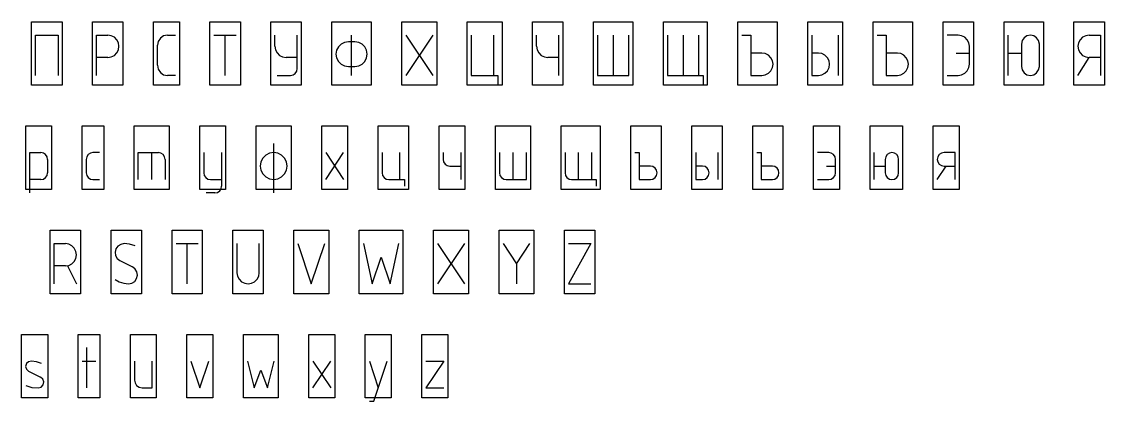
# Model space of a CAD drawing. Extents: x -1 to 355, y -93 to 9.
# Drawn here: x 167.8 to 355.4, y -56.5 to 9.3 of the extents above; entities that cross this region are included whole.
import ezdxf

# ---------------------------------------------------------------- set-up
doc = ezdxf.new("R2010")
doc.units = 0
doc.layers.get('0').update_dxf_attribs({"linetype": 'CONTINUOUS'})
for name, color, linetype in [('GOST_FRAME', 4, 'CONTINUOUS'), ('GOST_LAT_LOW', 6, 'CONTINUOUS'), ('GOST_LAT_UP', 5, 'CONTINUOUS'), ('GOST_LOWER', 1, 'CONTINUOUS'), ('GOST_UPPER', 7, 'CONTINUOUS')]:
    doc.layers.add(name, color=color, linetype=linetype)

# ---------------------------------------------------------------- blocks, each defined once
blk = doc.blocks.new('UP17')
blk.add_lwpolyline([(0.6944, 1.691), (0.6944, 8.6652), (4.5691, 8.6652), (4.5691, 1.691)])
blk = doc.blocks.new('UP18')
for points in [[(0.6944, 1.691), (0.6944, 8.6652), (2.6191, 8.6652)], [(2.6191, 4.7907), (3.2191, 4.8907), (3.7691, 5.1657), (4.194, 5.5906), (4.469, 6.1405), (4.544, 6.7405), (4.469, 7.3403), (4.194, 7.8653), (3.7691, 8.2904), (3.2191, 8.5653), (2.6191, 8.6652)], [(2.6191, 4.7907), (0.6944, 4.7907)]]:
    blk.add_lwpolyline(points)
blk = doc.blocks.new('UP19')
for points in [[(2.4442, 8.6652), (1.7692, 8.5403), (1.2193, 8.1653), (0.8444, 7.5904), (0.6944, 6.9155)], [(2.4442, 8.6652), (3.794, 8.6652)], [(0.6944, 3.4407), (0.6944, 6.9155)], [(0.6944, 3.4407), (0.8444, 2.7659), (1.2193, 2.216), (1.7692, 1.816), (2.4442, 1.691)], [(3.794, 1.691), (2.4442, 1.691)]]:
    blk.add_lwpolyline(points)
blk = doc.blocks.new('UP20')
for points in [[(0.6944, 8.6652), (4.5691, 8.6652)], [(2.6193, 1.691), (2.6193, 8.6652)]]:
    blk.add_lwpolyline(points)
blk = doc.blocks.new('UP21')
for points in [[(0.6944, 6.7405), (0.6944, 8.6652)], [(1.0693, 1.691), (3.3941, 1.691), (3.8441, 1.7909), (4.2191, 2.0409), (4.469, 2.4159), (4.5689, 2.8659), (4.5689, 8.6652)], [(0.6944, 6.7405), (0.7944, 6.1405), (1.0693, 5.5906), (1.4943, 5.1657), (2.0192, 4.8907), (2.6191, 4.7907)], [(4.5689, 4.7907), (2.6191, 4.7907)]]:
    blk.add_lwpolyline(points)
blk = doc.blocks.new('UP22')
for points in [[(2.8441, 7.5154), (2.1692, 7.3904), (1.5943, 7.0904), (1.1193, 6.6155), (0.8193, 6.0406), (0.6944, 5.3656), (0.8193, 4.7157), (1.1193, 4.1157), (1.5943, 3.6408), (2.1692, 3.3408), (2.8441, 3.2409), (3.9941, 3.2409), (4.6439, 3.3408), (5.2439, 3.6408), (5.7189, 4.1157), (6.0189, 4.7157), (6.1188, 5.3656), (6.0189, 6.0406), (5.7189, 6.6155), (5.2439, 7.0904), (4.6439, 7.3904), (3.9941, 7.5154), (2.8441, 7.5154)], [(3.419, 1.691), (3.419, 8.6652)]]:
    blk.add_lwpolyline(points)
blk = doc.blocks.new('UP23')
for points in [[(0.6944, 8.6652), (5.3439, 1.691)], [(5.3439, 8.6652), (0.6944, 1.691)]]:
    blk.add_lwpolyline(points)
blk = doc.blocks.new('UP24')
for points in [[(0.6944, 8.6652), (0.6944, 1.691), (5.3189, 1.691), (5.3189, 0.1411)], [(4.5691, 1.691), (4.5691, 8.6652)]]:
    blk.add_lwpolyline(points)
blk = doc.blocks.new('UP25')
for points in [[(0.6945, 6.7405), (0.6945, 8.6652)], [(4.5691, 1.691), (4.5691, 8.6652)], [(0.6945, 6.7405), (0.7944, 6.1405), (1.0694, 5.5906), (1.4943, 5.1657), (2.0443, 4.8907), (2.6442, 4.7907)], [(4.5691, 4.7907), (2.6442, 4.7907)]]:
    blk.add_lwpolyline(points)
blk = doc.blocks.new('UP26')
for points in [[(0.6945, 8.6652), (0.6945, 1.691), (6.119, 1.691), (6.119, 8.6652)], [(3.3942, 8.6652), (3.3942, 1.691)]]:
    blk.add_lwpolyline(points)
blk = doc.blocks.new('UP27')
for points in [[(0.6945, 8.6652), (0.6945, 1.691), (6.0939, 1.691), (6.0939, 8.6652)], [(3.3941, 8.6652), (3.3941, 1.691)], [(6.0939, 1.691), (6.8688, 1.691), (6.8688, 0.1411)]]:
    blk.add_lwpolyline(points)
blk = doc.blocks.new('UP28')
blk.add_lwpolyline([(0.6945, 8.6652), (2.2442, 8.6652), (2.2442, 1.691), (4.194, 1.691), (4.769, 1.7909), (5.3189, 2.066), (5.7438, 2.4909), (6.0189, 3.0408), (6.1188, 3.6408), (6.0189, 4.2408), (5.7438, 4.7656), (5.3189, 5.1907), (4.769, 5.4655), (4.194, 5.5656), (2.2442, 5.5656)])
blk = doc.blocks.new('UP29')
for points in [[(0.6945, 8.6652), (0.6945, 1.691), (1.8444, 1.691), (2.4442, 1.7909), (2.9941, 2.066), (3.4192, 2.4909), (3.6941, 3.0408), (3.794, 3.6408), (3.6941, 4.2408), (3.4192, 4.7656), (2.9941, 5.1907), (2.4442, 5.4655), (1.8444, 5.5656), (0.6945, 5.5656)], [(5.3439, 1.691), (5.3439, 8.6652)]]:
    blk.add_lwpolyline(points)
blk = doc.blocks.new('UP30')
blk.add_lwpolyline([(0.6945, 8.6652), (2.2443, 8.6652), (2.2443, 1.691), (4.1941, 1.691), (4.7939, 1.7909), (5.3189, 2.066), (5.7438, 2.4909), (6.0189, 3.0408), (6.1188, 3.6408), (6.0189, 4.2408), (5.7438, 4.7656), (5.3189, 5.1907), (4.7939, 5.4655), (4.1941, 5.5656), (2.2443, 5.5656)])
blk = doc.blocks.new('UP31')
for points in [[(0.6945, 1.691), (2.6442, 1.691), (3.2191, 1.7909), (3.7691, 2.066), (4.1941, 2.4909), (4.469, 3.0408), (4.5691, 3.6408), (4.5691, 6.7405), (4.469, 7.3403), (4.1941, 7.8653), (3.7691, 8.2904), (3.2191, 8.5653), (2.6442, 8.6652), (0.6945, 8.6652)], [(2.2443, 5.5656), (4.5691, 5.5656)]]:
    blk.add_lwpolyline(points)
blk = doc.blocks.new('UP32')
for points in [[(0.6945, 1.691), (0.6945, 8.6652)], [(3.0192, 7.1153), (3.0192, 3.2409), (3.1192, 2.6409), (3.4692, 2.141), (3.9691, 1.816), (4.5691, 1.691), (5.144, 1.816), (5.644, 2.141), (5.9939, 2.6409), (6.119, 3.2409), (6.119, 7.1153), (5.9939, 7.7153), (5.644, 8.2154), (5.144, 8.5403), (4.5691, 8.6652), (3.9691, 8.5403), (3.4692, 8.2154), (3.1192, 7.7153), (3.0192, 7.1153)], [(0.6945, 5.5656), (3.0192, 5.5656)]]:
    blk.add_lwpolyline(points)
blk = doc.blocks.new('UP33')
for points in [[(2.6442, 8.6652), (2.0444, 8.5653), (1.4945, 8.2904), (1.0694, 7.8653), (0.7946, 7.3403), (0.6945, 6.7405), (0.7946, 6.1405), (1.0694, 5.5906), (1.4945, 5.1657), (2.0444, 4.8907), (2.6442, 4.7907)], [(2.6442, 8.6652), (4.5691, 8.6652), (4.5691, 1.691)], [(0.6945, 1.691), (2.6442, 4.7907)], [(4.5691, 4.7907), (2.6442, 4.7907)]]:
    blk.add_lwpolyline(points)
blk = doc.blocks.new('LO18')
for points in [[(0.6944, -0.5937), (0.6944, 6.3806), (2.6442, 6.3806)], [(3.7942, 5.2057), (3.7192, 5.6557), (3.4441, 6.0307), (3.0693, 6.2806), (2.6442, 6.3806)], [(3.7942, 5.2057), (3.7942, 2.881)], [(2.6442, 1.7311), (3.0693, 1.8061), (3.4441, 2.0561), (3.7192, 2.4311), (3.7942, 2.881)], [(2.6442, 1.7311), (0.6944, 1.7311)]]:
    blk.add_lwpolyline(points)
blk = doc.blocks.new('LO19')
blk.add_lwpolyline([(3.0191, 6.3806), (1.8442, 6.3806), (1.4193, 6.2806), (1.0443, 6.0307), (0.7944, 5.6557), (0.6944, 5.2057), (0.6944, 2.881), (0.7944, 2.4311), (1.0443, 2.0561), (1.4193, 1.8061), (1.8442, 1.7311), (3.0191, 1.7311)])
blk = doc.blocks.new('LO20')
for points in [[(0.6944, 1.7311), (0.6944, 6.3806), (4.1692, 6.3806)], [(3.0192, 1.7311), (3.0192, 6.3806)], [(5.344, 5.2057), (5.2439, 5.6557), (4.994, 6.0307), (4.619, 6.2806), (4.1692, 6.3806)], [(5.344, 5.2057), (5.344, 1.7311)]]:
    blk.add_lwpolyline(points)
blk = doc.blocks.new('LO21')
for points in [[(0.6944, 6.3806), (0.6944, 2.881), (0.7946, 2.4311), (1.0445, 2.0561), (1.4195, 1.8061), (1.8693, 1.7311), (3.7942, 1.7311)], [(3.7942, 6.3806), (3.7942, 0.5563)], [(2.6442, -0.5937), (3.0942, -0.5187), (3.4692, -0.2687), (3.7192, 0.1063), (3.7942, 0.5563)], [(2.6442, -0.5937), (1.0944, -0.5937)]]:
    blk.add_lwpolyline(points)
blk = doc.blocks.new('LO22')
for points in [[(3.0191, -0.5937), (3.0191, 7.9304)], [(5.3439, 4.0559), (5.219, 4.7558), (4.8939, 5.4057), (4.394, 5.9307), (3.7441, 6.2557), (3.0191, 6.3806), (2.2942, 6.2557), (1.6443, 5.9307), (1.1443, 5.4057), (0.8193, 4.7558), (0.6944, 4.0559), (0.8193, 3.3309), (1.1443, 2.681), (1.6443, 2.156), (2.2942, 1.8311), (3.0191, 1.7311), (3.7441, 1.8311), (4.394, 2.156), (4.8939, 2.681), (5.219, 3.3309), (5.3439, 4.0559)]]:
    blk.add_lwpolyline(points)
blk = doc.blocks.new('LO23')
for points in [[(0.6944, 1.7311), (3.7942, 6.3806)], [(0.6944, 6.3806), (3.7942, 1.7311)]]:
    blk.add_lwpolyline(points)
blk = doc.blocks.new('LO24')
for points in [[(0.6944, 6.3806), (0.6944, 2.881), (0.7694, 2.4311), (1.0195, 2.0561), (1.3944, 1.8061), (1.8444, 1.7311), (3.7692, 1.7311), (3.7692, 6.3806)], [(3.7692, 1.7311), (4.5442, 1.7311), (4.5442, 0.5563)]]:
    blk.add_lwpolyline(points)
blk = doc.blocks.new('LO25')
for points in [[(0.6944, 6.3806), (0.6944, 5.2057), (0.7944, 4.7558), (1.0443, 4.3809), (1.4193, 4.1309), (1.8693, 4.0559), (3.794, 4.0559)], [(3.794, 6.3806), (3.794, 1.7311)]]:
    blk.add_lwpolyline(points)
blk = doc.blocks.new('LO26')
for points in [[(0.6944, 6.3806), (0.6944, 2.881), (0.7694, 2.4311), (1.0443, 2.0561), (1.4193, 1.8061), (1.8444, 1.7311), (5.344, 1.7311), (5.344, 6.3806)], [(3.0192, 6.3806), (3.0192, 1.7311)]]:
    blk.add_lwpolyline(points)
blk = doc.blocks.new('LO27')
for points in [[(0.6945, 6.3806), (0.6945, 2.881), (0.7694, 2.4311), (1.0194, 2.0561), (1.3944, 1.8061), (1.8444, 1.7311), (5.3191, 1.7311), (5.3191, 6.3806)], [(2.9943, 6.3806), (2.9943, 1.7311)], [(5.3191, 1.7311), (6.0939, 1.7311), (6.0939, 0.5563)]]:
    blk.add_lwpolyline(points)
blk = doc.blocks.new('LO28')
blk.add_lwpolyline([(0.6945, 6.3806), (1.4694, 6.3806), (1.4694, 1.7311), (3.4192, 1.7311), (3.8442, 1.8061), (4.2191, 2.0561), (4.4692, 2.4311), (4.5691, 2.881), (4.4692, 3.3309), (4.2191, 3.7059), (3.8442, 3.9558), (3.4192, 4.0559), (1.4694, 4.0559)])
blk = doc.blocks.new('LO29')
for points in [[(0.6945, 6.3806), (0.6945, 1.7311), (1.8442, 1.7311), (2.2942, 1.8061), (2.6692, 2.0561), (2.9191, 2.4311), (3.0191, 2.881), (2.9191, 3.3309), (2.6692, 3.7059), (2.2942, 3.9558), (1.8442, 4.0559), (0.6945, 4.0559)], [(4.5689, 1.7311), (4.5689, 6.3806)]]:
    blk.add_lwpolyline(points)
blk = doc.blocks.new('LO30')
blk.add_lwpolyline([(0.6945, 6.3806), (1.4694, 6.3806), (1.4694, 1.7311), (3.3942, 1.7311), (3.8441, 1.8061), (4.2191, 2.0561), (4.469, 2.4311), (4.544, 2.881), (4.469, 3.3309), (4.2191, 3.7059), (3.8441, 3.9558), (3.3942, 4.0559), (1.4694, 4.0559)])
blk = doc.blocks.new('LO31')
for points in [[(0.6945, 1.7311), (2.6442, 1.7311), (3.0691, 1.8061), (3.4692, 2.0561), (3.7192, 2.4311), (3.7942, 2.881), (3.7942, 5.2057), (3.7192, 5.6557), (3.4692, 6.0307), (3.0691, 6.2806), (2.6442, 6.3806), (0.6945, 6.3806)], [(2.2443, 4.0559), (3.7942, 4.0559)]]:
    blk.add_lwpolyline(points)
blk = doc.blocks.new('LO32')
for points in [[(0.6945, 1.7311), (0.6945, 6.3806)], [(2.6191, 5.2057), (2.6191, 2.881), (2.7191, 2.4311), (2.9692, 2.0561), (3.344, 1.8061), (3.794, 1.7311), (4.244, 1.8061), (4.619, 2.0561), (4.8689, 2.4311), (4.9439, 2.881), (4.9439, 5.2057), (4.8689, 5.6557), (4.619, 6.0307), (4.244, 6.2806), (3.794, 6.3806), (3.344, 6.2806), (2.9692, 6.0307), (2.7191, 5.6557), (2.6191, 5.2057)], [(0.6945, 4.0559), (2.6191, 4.0559)]]:
    blk.add_lwpolyline(points)
blk = doc.blocks.new('LO33')
for points in [[(3.794, 1.7311), (3.794, 6.3806), (1.8693, 6.3806), (1.4193, 6.2806), (1.0443, 6.0307), (0.7944, 5.6557), (0.6945, 5.2057), (0.7944, 4.7558), (1.0443, 4.3809), (1.4193, 4.1309), (1.8693, 4.0559), (3.794, 4.0559)], [(0.6945, 1.7311), (2.2443, 4.0559)]]:
    blk.add_lwpolyline(points)
blk = doc.blocks.new('LU18')
for points in [[(0.6944, 1.6963), (0.6944, 8.6705), (2.6442, 8.6705)], [(2.6442, 4.7958), (3.2441, 4.8959), (3.7691, 5.1708), (4.194, 5.5959), (4.469, 6.1207), (4.5689, 6.7207), (4.469, 7.3207), (4.194, 7.8706), (3.7691, 8.2955), (3.2441, 8.5705), (2.6442, 8.6705)], [(2.6442, 4.7958), (0.6944, 4.7958)], [(3.0191, 4.7958), (4.5689, 1.6963)]]:
    blk.add_lwpolyline(points)
blk = doc.blocks.new('LU19')
for points in [[(4.169, 8.2705), (3.2191, 8.5705), (2.2443, 8.6705), (1.6693, 8.5454), (1.1694, 8.2205), (0.8195, 7.7456), (0.6944, 7.1707), (0.7694, 6.5956), (1.0694, 6.0957), (1.5444, 5.7208), (3.7192, 4.6458)], [(3.0192, 1.6963), (3.5941, 1.8212), (4.094, 2.1211), (4.4191, 2.6212), (4.5691, 3.1961), (4.469, 3.771), (4.169, 4.271), (3.7192, 4.6458)], [(0.6944, 2.4712), (1.4193, 2.0713), (2.1943, 1.7962), (3.0192, 1.6963)]]:
    blk.add_lwpolyline(points)
blk = doc.blocks.new('LU20')
for points in [[(0.6944, 8.6705), (4.5442, 8.6705)], [(2.6193, 1.6963), (2.6193, 8.6705)]]:
    blk.add_lwpolyline(points)
blk = doc.blocks.new('LU21')
blk.add_lwpolyline([(0.6944, 8.6705), (0.6944, 3.621), (0.7946, 3.0211), (1.0694, 2.4961), (1.4945, 2.0713), (2.0444, 1.7962), (2.6442, 1.6963), (3.2442, 1.7962), (3.7692, 2.0713), (4.1941, 2.4961), (4.4692, 3.0211), (4.5691, 3.621), (4.5691, 8.6705)])
blk = doc.blocks.new('LU22')
blk.add_lwpolyline([(0.6944, 8.6705), (3.0192, 1.6963), (5.3439, 8.6705)])
blk = doc.blocks.new('LU23')
blk.add_lwpolyline([(0.6944, 8.6705), (2.2443, 1.6963), (3.7691, 6.3457), (5.3189, 1.6963), (6.8688, 8.6705)])
blk = doc.blocks.new('LU24')
for points in [[(0.6944, 8.6705), (5.3439, 1.6963)], [(5.3439, 8.6705), (0.6944, 1.6963)]]:
    blk.add_lwpolyline(points)
blk = doc.blocks.new('LU25')
for points in [[(0.6944, 8.6705), (3.0192, 5.1708), (5.344, 8.6705)], [(3.0192, 5.1708), (3.0192, 1.6963)]]:
    blk.add_lwpolyline(points)
blk = doc.blocks.new('LU26')
blk.add_lwpolyline([(0.6945, 8.6705), (4.5691, 8.6705), (0.6945, 1.6963), (4.5691, 1.6963)])
blk = doc.blocks.new('LL19')
for points in [[(3.4192, 5.9859), (2.5693, 6.2608), (1.6944, 6.3609), (1.1943, 6.2608), (0.8444, 5.9358), (0.6944, 5.4359), (0.8193, 4.961), (1.1694, 4.611), (3.2941, 3.5861)], [(0.7443, 2.1363), (1.7694, 1.7863), (2.8692, 1.7364)], [(2.8692, 1.7364), (3.3691, 1.8862), (3.7192, 2.2612), (3.8191, 2.7613), (3.6691, 3.2362), (3.2941, 3.5861)]]:
    blk.add_lwpolyline(points)
blk = doc.blocks.new('LL20')
for points in [[(1.4694, 1.7364), (1.4694, 8.7106)], [(0.6944, 6.3858), (3.0192, 6.3858)]]:
    blk.add_lwpolyline(points)
blk = doc.blocks.new('LL21')
blk.add_lwpolyline([(0.6944, 6.3858), (0.6944, 3.0862), (0.8195, 2.5862), (1.0944, 2.1363), (1.5444, 1.8363), (2.0694, 1.7364), (3.7942, 1.7364), (3.7942, 6.3858)])
blk = doc.blocks.new('LL22')
blk.add_lwpolyline([(0.6944, 6.3858), (2.2442, 1.7364), (3.794, 6.3858)])
blk = doc.blocks.new('LL23')
blk.add_lwpolyline([(0.6944, 6.3858), (1.8444, 1.7364), (3.0192, 4.836), (4.1692, 1.7364), (5.344, 6.3858)])
blk = doc.blocks.new('LL24')
for points in [[(0.6944, 1.7364), (3.7942, 6.3858)], [(0.6944, 6.3858), (3.7942, 1.7364)]]:
    blk.add_lwpolyline(points)
blk = doc.blocks.new('LL25')
for points in [[(0.6944, -0.5884), (1.4692, -0.5884), (3.794, 6.3858)], [(0.6944, 6.3858), (2.2442, 1.7364)]]:
    blk.add_lwpolyline(points)
blk = doc.blocks.new('LL26')
blk.add_lwpolyline([(0.6944, 6.3858), (3.7942, 6.3858), (0.6944, 1.7364), (3.7942, 1.7364)])

msp = doc.modelspace()

# ---------------------------------------------------------------- linework, layer by layer
at = {"layer": 'GOST_FRAME'}
for points in [[(169.5062, 9.2788), (174.7698, 9.2788), (174.7698, -1.7212), (169.5062, -1.7212)], [(180.0753, 9.2788), (185.3138, 9.2788), (185.3138, -1.7212), (180.0753, -1.7212)], [(190.6193, 9.2788), (195.1078, 9.2788), (195.1078, -1.7212), (190.6193, -1.7212)], [(200.4133, 9.2788), (205.6769, 9.2788), (205.6769, -1.7212), (200.4133, -1.7212)], [(210.9824, 9.2788), (216.2458, 9.2788), (216.2458, -1.7212), (210.9824, -1.7212)], [(221.5514, 9.2788), (228.3646, 9.2788), (228.3646, -1.7212), (221.5514, -1.7212)], [(233.6702, 9.2788), (239.7085, 9.2788), (239.7085, -1.7212), (233.6702, -1.7212)], [(245.0141, 9.2788), (251.0274, 9.2788), (251.0274, -1.7212), (245.0141, -1.7212)], [(256.333, 9.2788), (261.5965, 9.2788), (261.5965, -1.7212), (256.333, -1.7212)], [(266.9021, 9.2788), (273.7155, 9.2788), (273.7155, -1.7212), (266.9021, -1.7212)], [(279.0211, 9.2788), (286.5843, 9.2788), (286.5843, -1.7212), (279.0211, -1.7212)], [(291.8898, 9.2788), (298.7031, 9.2788), (298.7031, -1.7212), (291.8898, -1.7212)], [(304.0087, 9.2788), (310.047, 9.2788), (310.047, -1.7212), (304.0087, -1.7212)], [(315.3525, 9.2788), (322.1658, 9.2788), (322.1658, -1.7212), (315.3525, -1.7212)], [(327.4713, 9.2788), (332.7349, 9.2788), (332.7349, -1.7212), (327.4713, -1.7212)], [(338.0404, 9.2788), (344.8538, 9.2788), (344.8538, -1.7212), (338.0404, -1.7212)], [(350.1594, 9.2788), (355.4229, 9.2788), (355.4229, -1.7212), (350.1594, -1.7212)], [(168.483, -8.7756), (172.9716, -8.7756), (172.9716, -19.7756), (168.483, -19.7756)], [(178.2772, -8.7756), (181.9907, -8.7756), (181.9907, -19.7756), (178.2772, -19.7756)], [(187.2962, -8.7756), (193.3347, -8.7756), (193.3347, -19.7756), (187.2962, -19.7756)], [(198.6403, -8.7756), (203.1289, -8.7756), (203.1289, -19.7756), (198.6403, -19.7756)], [(208.4344, -8.7756), (214.4728, -8.7756), (214.4728, -19.7756), (208.4344, -19.7756)], [(219.7783, -8.7756), (224.2669, -8.7756), (224.2669, -19.7756), (219.7783, -19.7756)], [(229.5725, -8.7756), (234.8111, -8.7756), (234.8111, -19.7756), (229.5725, -19.7756)], [(240.1166, -8.7756), (244.6051, -8.7756), (244.6051, -19.7756), (240.1166, -19.7756)], [(249.9107, -8.7756), (255.9491, -8.7756), (255.9491, -19.7756), (249.9107, -19.7756)], [(261.2547, -8.7756), (268.043, -8.7756), (268.043, -19.7756), (261.2547, -19.7756)], [(273.3485, -8.7756), (278.6121, -8.7756), (278.6121, -19.7756), (273.3485, -19.7756)], [(283.9176, -8.7756), (289.181, -8.7756), (289.181, -19.7756), (283.9176, -19.7756)], [(294.4866, -8.7756), (299.725, -8.7756), (299.725, -19.7756), (294.4866, -19.7756)], [(305.0306, -8.7756), (309.5192, -8.7756), (309.5192, -19.7756), (305.0306, -19.7756)], [(314.8248, -8.7756), (320.4632, -8.7756), (320.4632, -19.7756), (314.8248, -19.7756)], [(325.7687, -8.7756), (330.2572, -8.7756), (330.2572, -19.7756), (325.7687, -19.7756)], [(172.7049, -26.83), (177.9683, -26.83), (177.9683, -37.83), (172.7049, -37.83)], [(183.2738, -26.83), (188.5374, -26.83), (188.5374, -37.83), (183.2738, -37.83)], [(193.8429, -26.83), (199.0815, -26.83), (199.0815, -37.83), (193.8429, -37.83)], [(204.3871, -26.83), (209.6506, -26.83), (209.6506, -37.83), (204.3871, -37.83)], [(214.9562, -26.83), (220.9945, -26.83), (220.9945, -37.83), (214.9562, -37.83)], [(226.3001, -26.83), (233.8633, -26.83), (233.8633, -37.83), (226.3001, -37.83)], [(239.1689, -26.83), (245.2072, -26.83), (245.2072, -37.83), (239.1689, -37.83)], [(250.5127, -26.83), (256.5512, -26.83), (256.5512, -37.83), (250.5127, -37.83)], [(261.8568, -26.83), (267.1203, -26.83), (267.1203, -37.83), (261.8568, -37.83)], [(167.7757, -44.8844), (172.2893, -44.8844), (172.2893, -55.8844), (167.7757, -55.8844)], [(177.5948, -44.8844), (181.3085, -44.8844), (181.3085, -55.8844), (177.5948, -55.8844)], [(186.6141, -44.8844), (191.1027, -44.8844), (191.1027, -55.8844), (186.6141, -55.8844)], [(196.4082, -44.8844), (200.8967, -44.8844), (200.8967, -55.8844), (196.4082, -55.8844)], [(206.2022, -44.8844), (212.2407, -44.8844), (212.2407, -55.8844), (206.2022, -55.8844)], [(217.5463, -44.8844), (222.0349, -44.8844), (222.0349, -55.8844), (217.5463, -55.8844)], [(227.3404, -44.8844), (231.8289, -44.8844), (231.8289, -55.8844), (227.3404, -55.8844)], [(237.1345, -44.8844), (241.6231, -44.8844), (241.6231, -55.8844), (237.1345, -55.8844)]]:
    msp.add_lwpolyline(points, close=True, dxfattribs=at)

# ---------------------------------------------------------------- block references
at = {"layer": 'GOST_LAT_LOW'}
for name, p in [('LL20', (177.5948, -55.8844)), ('LL19', (167.7757, -55.8844)), ('LL21', (186.6141, -55.8844)), ('LL22', (196.4082, -55.8844)), ('LL23', (206.2022, -55.8844)), ('LL24', (217.5463, -55.8844)), ('LL25', (227.3404, -55.8844)), ('LL26', (237.1345, -55.8844))]:
    msp.add_blockref(name, p, dxfattribs=at)
at = {"layer": 'GOST_LAT_UP'}
for name, p in [('LU18', (172.7049, -37.83)), ('LU19', (183.2738, -37.83)), ('LU20', (193.8429, -37.83)), ('LU21', (204.3871, -37.83)), ('LU22', (214.9562, -37.83)), ('LU23', (226.3001, -37.83)), ('LU24', (239.1689, -37.83)), ('LU25', (250.5127, -37.83)), ('LU26', (261.8568, -37.83))]:
    msp.add_blockref(name, p, dxfattribs=at)
at = {"layer": 'GOST_LOWER'}
for name, p in [('LO22', (208.4344, -19.7756)), ('LO18', (168.483, -19.7756)), ('LO19', (178.2772, -19.7756)), ('LO20', (187.2962, -19.7756)), ('LO21', (198.6403, -19.7756)), ('LO23', (219.7783, -19.7756)), ('LO24', (229.5725, -19.7756)), ('LO25', (240.1166, -19.7756)), ('LO26', (249.9107, -19.7756)), ('LO27', (261.2547, -19.7756)), ('LO28', (273.3485, -19.7756)), ('LO29', (283.9176, -19.7756)), ('LO30', (294.4866, -19.7756)), ('LO31', (305.0306, -19.7756)), ('LO32', (314.8248, -19.7756)), ('LO33', (325.7687, -19.7756))]:
    msp.add_blockref(name, p, dxfattribs=at)
at = {"layer": 'GOST_UPPER'}
for name, p in [('UP17', (169.5062, -1.7212)), ('UP18', (180.0753, -1.7212)), ('UP19', (190.6193, -1.7212)), ('UP20', (200.4133, -1.7212)), ('UP21', (210.9824, -1.7212)), ('UP22', (221.5514, -1.7212)), ('UP23', (233.6702, -1.7212)), ('UP24', (245.0141, -1.7212)), ('UP25', (256.333, -1.7212)), ('UP26', (266.9021, -1.7212)), ('UP27', (279.0211, -1.7212)), ('UP28', (291.8898, -1.7212)), ('UP29', (304.0087, -1.7212)), ('UP30', (315.3525, -1.7212)), ('UP31', (327.4713, -1.7212)), ('UP32', (338.0404, -1.7212)), ('UP33', (350.1594, -1.7212))]:
    msp.add_blockref(name, p, dxfattribs=at)

doc.saveas('drawing.dxf')
